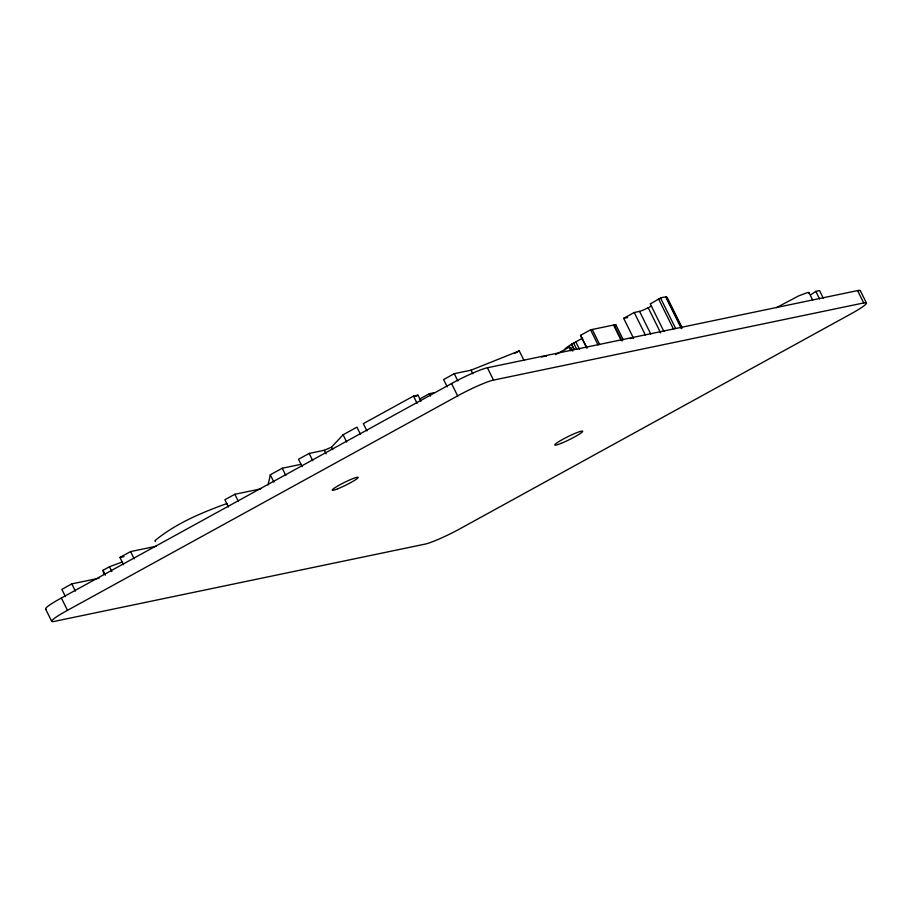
<?xml version="1.0" encoding="UTF-8"?>
<svg xmlns="http://www.w3.org/2000/svg" width="912" height="912" viewBox="0 0 912 912"><rect width="100%" height="100%" fill="white"/><g stroke="black" fill="none" stroke-linecap="round" stroke-linejoin="round"><path stroke-width="1.37" d="M268.082 484.933L270.283 474.799L282.23 468.232L301.199 464.276M808.659 293.174L808.91 292.49L807.473 292.581L798.559 295.933L776.397 307.663M666.706 298.042L667.139 297.483C661.154 295.511 655.443 301.826 650.222 303.764L663.925 331.489M302.089 466.556L298.498 459.283L309.168 453.424L324.319 450.266L331.501 447.176L343.094 434.773L356.934 427.169L360.525 434.443M810.848 294.701L815.83 291.384L819.535 290.62L823.251 298.133M582.677 338.033L569.852 345.317A22.481 2.394 -26.3 0 0 564.973 349.855M99.032 578.219L71.809 583.885L61.845 589.369L65.436 596.642M123.496 564.722L119.905 557.449L130.564 551.589L156.305 546.231M260.729 488.889L234.84 494.281L224.876 499.753L228.467 507.026M420.968 401.212L417.97 395.147L413.489 396.082L363.341 423.647L366.943 430.92M524.058 360.582L519.27 350.881L471.037 370.181L454.256 373.681L443.597 379.54L447.188 386.813M415.507 396.503L417.97 395.147M103.888 574.378L102.988 570.319L109.451 566.762L122.516 561.883M419.554 399.091L429.358 393.699L433.838 392.764M46.113 609.284A28.739 3.055 -26.3 0 1 61.378 597.998L451.543 383.553A29.572 3.146 -26.3 0 1 487.407 367.764L857.599 290.597A29.48 3.135 -26.3 0 1 860.267 291.11M514.744 353.366L519.27 350.881M863.698 302.944A29.48 3.135 -26.3 0 1 850.862 313.922L460.697 528.379A29.287 3.112 -26.3 0 1 424.832 544.168L54.64 621.323A28.739 3.055 -26.3 0 1 67.477 610.345L457.642 395.888A29.572 3.146 -26.3 0 1 493.506 380.099L863.698 302.944L857.599 290.597M586.735 347.951L580.511 335.354L590.577 329.825L614.711 324.809A23.017 2.451 -26.3 0 1 615.611 325.835M546.049 356.216L546.664 355.885L541.546 356.945M555.545 354.643L569.088 347.198L570.969 347.518L572.725 351.063M633.635 338.466L623.671 318.311L634.239 312.497L639.563 311.391A9.781 1.037 -26.3 0 0 646.699 308.495L648.877 307.412A9.781 1.037 -26.3 0 0 650.951 306.318M630.386 338.671L632.882 337.588M227.134 503.481C201.769 512.533 175.777 523.477 154.949 540.645L155.325 541.603M623.671 318.311L627.661 317.479M580.511 335.354L586.997 347.894M119.905 557.449L123.986 556.605M860.301 290.632L866.4 302.966M815.83 291.384L819.546 298.908M808.91 292.49L812.638 300.014M667.139 297.483L682.085 327.716M666.638 297.209L681.583 327.442M666.182 296.97L681.754 328.468M665.76 296.993L681.332 328.491M660.584 298.076L675.53 328.309M658.658 299.125L673.603 329.369M648.204 307.743L660.664 332.948M639.563 311.391L650.769 334.066M634.239 312.497L645.445 335.183M615.931 324.934L623.261 339.766M614.141 324.911L622.075 340.985M613.548 325.037L621.015 340.153M592.241 329.471L599.72 344.588M590.577 329.825L598.044 344.941M575.791 341.818L579.53 349.376M573.625 343.049L576.737 349.342M571.642 344.212L574.127 349.262M571.482 344.314L573.979 349.353M569.088 347.198L570.844 350.744M487.407 367.764L493.506 380.099M471.037 370.181L472.838 373.817M454.256 373.681L457.858 380.954M451.543 383.553L457.642 395.888M429.358 393.699L430.555 396.116M413.489 396.082L417.08 403.355M343.094 434.773L346.685 442.046M331.501 447.176L332.698 449.593M324.319 450.266L326.108 453.902M309.168 453.424L312.759 460.697M282.23 468.232L285.832 475.505M270.283 474.799L273.874 482.072M234.84 494.281L238.431 501.554M130.564 551.589L134.167 558.862M109.451 566.762L111.845 571.607M102.988 570.319L105.382 575.164M71.809 583.885L75.4 591.158M61.378 597.998L67.477 610.345M45.611 609.068L51.71 621.403M337.771 488.775A14.467 1.539 -26.3 0 0 358.108 477.603A14.467 1.539 -26.3 0 0 339.617 484.922A14.467 1.539 -26.3 0 0 337.771 488.775M561.154 443.357A15.641 1.664 -26.3 0 0 582.677 431.387A15.641 1.664 -26.3 0 0 562.134 439.687A15.641 1.664 -26.3 0 0 561.154 443.357"/></g></svg>
